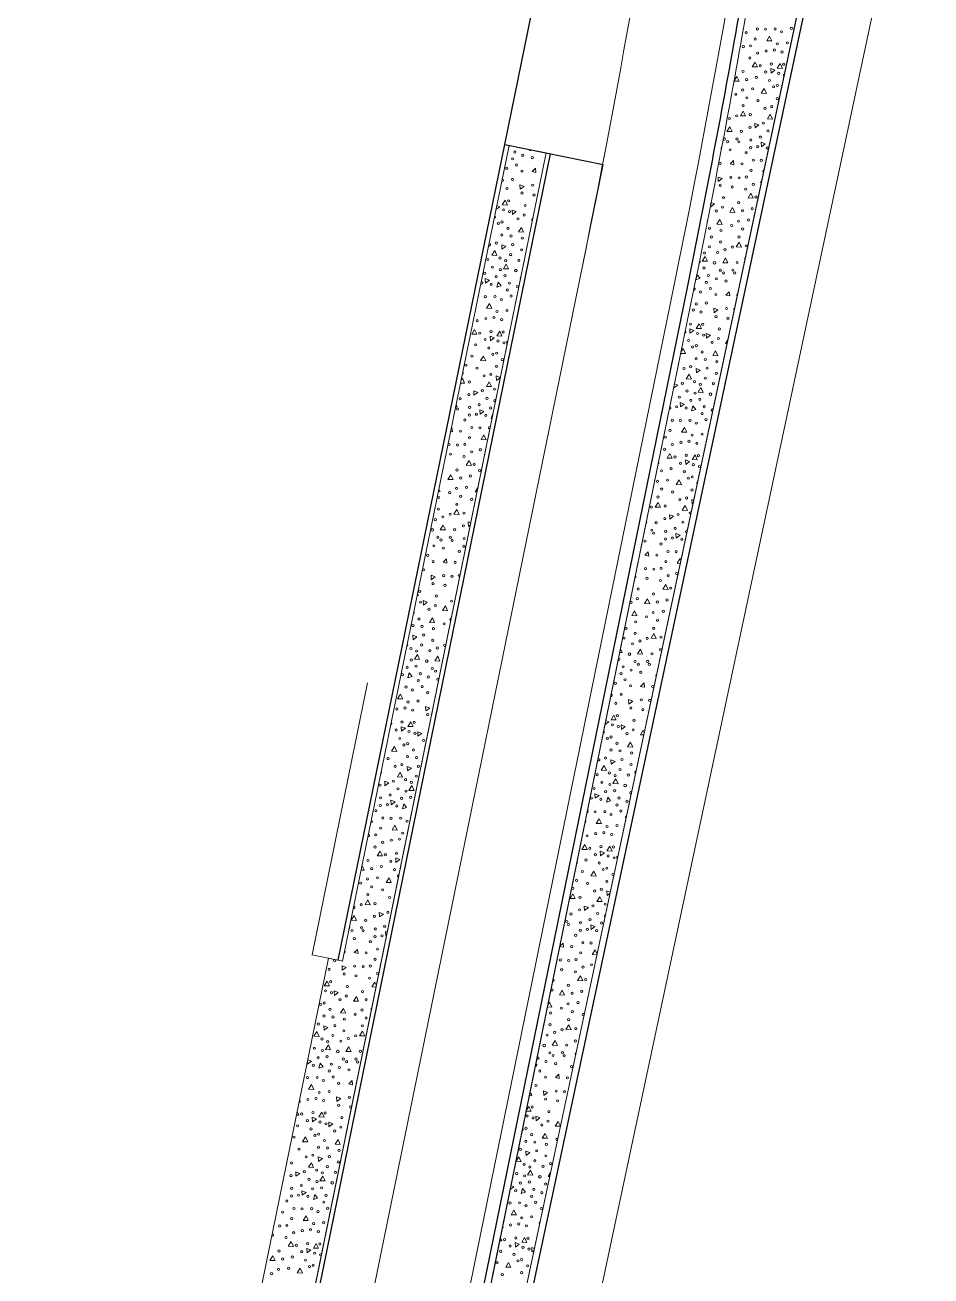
# Model space of a CAD drawing. Extents: x 2536801 to 2538856, y 7112140 to 7131569.
# Drawn here: x 2538332.9 to 2538468.1, y 7130195.8 to 7130382.6 of the extents above; entities that cross this region are included whole.
import ezdxf

# ---------------------------------------------------------------- set-up
doc = ezdxf.new("R2010")
doc.units = 0
doc.header["$LTSCALE"] = 100
doc.header["$MEASUREMENT"] = 0
doc.linetypes.add('DGN Style 1', pattern=[249.36287, 0.414913, -248.947956])
for name, color, linetype, lineweight in [('D_BOC_FR', 3, 'Continuous', 13), ('D_BOC_RMP', 1, 'Continuous', 13), ('D_CTB_1', 2, 'Continuous', 0), ('D_EOS_ML', 7, 'Continuous', 30), ('D_EOS_RMP', 1, 'Continuous', 30), ('D_EOT_ML', 7, 'Continuous', 13), ('D_EOT_RMP', 1, 'Continuous', 13), ('D_FOC_FR', 3, 'Continuous', 30), ('D_FOC_RMP', 1, 'Continuous', 30), ('D_MISC_1', 2, 'DGN Style 1', 30), ('D_RIPRAP_1', 7, 'Continuous', 0)]:
    doc.layers.add(name, color=color, linetype=linetype, lineweight=lineweight)

msp = doc.modelspace()

# ---------------------------------------------------------------- linework, layer by layer
at = {"layer": 'D_BOC_FR', "lineweight": 0}
msp.add_line((2538379.62, 7130242.97), (2538380.28, 7130242.84), dxfattribs=at)
at = {"layer": 'D_BOC_FR', "lineweight": 0, "flags": 128}
msp.add_lwpolyline([(2538380.28, 7130242.84), (2538400.26, 7130340.82), (2538405.13, 7130364.65)], dxfattribs=at)
at = {"layer": 'D_BOC_RMP', "lineweight": 0}
msp.add_line((2538355.85, 7130094.73), (2538410.68, 7130363.52), dxfattribs=at)
at = {"layer": 'D_CTB_1', "linetype": 'Continuous', "lineweight": 0, "ltscale": 0.025}
for p, q in [((2538377.38, 7130051.89), (2538450.27, 7130394.18)), ((2538373.46, 7130052.69), (2538432.74, 7130343.24))]:
    msp.add_line(p, q, dxfattribs=at)
msp.add_arc((2536960.07, 7130643.66), 1503, 348.47004, 350.03852, dxfattribs=at)
at = {"layer": 'D_EOS_ML'}
msp.add_line((2538378.36, 7130051.69), (2538451.27, 7130394.06), dxfattribs=at)
at = {"layer": 'D_EOS_RMP'}
for p, q in [((2538404.48, 7130364.79), (2538419.17, 7130361.79)), ((2538372.49, 7130052.89), (2538431.76, 7130343.44))]:
    msp.add_line(p, q, dxfattribs=at)
msp.add_arc((2536960.07, 7130643.66), 1502, 348.47001, 350.03957, dxfattribs=at)
at = {"layer": 'D_EOT_ML'}
msp.add_line((2538388.16, 7130049.69), (2538461.05, 7130391.98), dxfattribs=at)
at = {"layer": 'D_EOT_RMP'}
for p, q in [((2538356.81, 7130056.09), (2538419.17, 7130361.79)), ((2538370.53, 7130053.29), (2538429.8, 7130343.84))]:
    msp.add_line(p, q, dxfattribs=at)
for radius in [1486, 1500]:
    msp.add_arc((2536960.07, 7130643.66), radius, 348.47001, 355.83837, dxfattribs=at)
at = {"layer": 'D_FOC_FR'}
msp.add_line((2538404.48, 7130364.79), (2538443.76, 7130557.34), dxfattribs=at)
at = {"layer": 'D_FOC_FR', "flags": 128}
msp.add_lwpolyline([(2538379.62, 7130242.97), (2538389.62, 7130291.96), (2538399.61, 7130340.95), (2538404.48, 7130364.79)], dxfattribs=at)
at = {"layer": 'D_FOC_RMP'}
msp.add_line((2538348.97, 7130057.69), (2538411.33, 7130363.39), dxfattribs=at)
at = {"layer": 'D_MISC_1', "color": 2, "linetype": 'DGN Style 1', "lineweight": 13}
for p, q in [((2538375.71, 7130243.77), (2538487.56, 7130792.09)), ((2538375.7, 7130243.77), (2538379.62, 7130242.97))]:
    msp.add_line(p, q, dxfattribs=at)
at = {"layer": 'D_RIPRAP_1', "color": 7, "linetype": 'Continuous', "lineweight": 0}
for p, q in [((2538438.13, 7130361.9), (2538438.64, 7130362.4)), ((2538438.64, 7130362.4), (2538438.71, 7130361.77)), ((2538408.57, 7130360.73), (2538409.09, 7130361.23)), ((2538409.15, 7130360.6), (2538408.57, 7130360.73)), ((2538409.09, 7130361.23), (2538409.15, 7130360.6)), ((2538438.71, 7130361.77), (2538438.13, 7130361.9)), ((2538437.5, 7130342.31), (2538438.01, 7130342.81)), ((2538438.08, 7130342.18), (2538437.5, 7130342.31)), ((2538438.01, 7130342.81), (2538438.08, 7130342.18)), ((2538396.68, 7130321.88), (2538396.41, 7130321.94)), ((2538396.51, 7130322.4), (2538396.61, 7130322.51)), ((2538396.61, 7130322.51), (2538396.68, 7130321.88)), ((2538395.28, 7130302.42), (2538395.8, 7130302.92)), ((2538395.86, 7130302.29), (2538395.28, 7130302.42)), ((2538395.8, 7130302.92), (2538395.86, 7130302.29)), ((2538425.4, 7130303.47), (2538425.91, 7130303.97)), ((2538425.98, 7130303.34), (2538425.4, 7130303.47)), ((2538425.91, 7130303.97), (2538425.98, 7130303.34)), ((2538424.78, 7130283.88), (2538425.29, 7130284.38)), ((2538425.36, 7130283.75), (2538424.78, 7130283.88)), ((2538425.29, 7130284.38), (2538425.36, 7130283.75)), ((2538382, 7130244.12), (2538382.52, 7130244.61)), ((2538382.52, 7130244.61), (2538382.58, 7130243.99)), ((2538413.26, 7130244.91), (2538412.7, 7130245.03)), ((2538412.71, 7130245.07), (2538413.19, 7130245.54)), ((2538413.19, 7130245.54), (2538413.26, 7130244.91)), ((2538382.58, 7130243.99), (2538382, 7130244.12)), ((2538412.05, 7130225.45), (2538412.57, 7130225.95)), ((2538412.57, 7130225.95), (2538412.63, 7130225.32)), ((2538381.19, 7130224.53), (2538381.7, 7130225.03)), ((2538381.76, 7130224.4), (2538381.19, 7130224.53)), ((2538381.7, 7130225.03), (2538381.76, 7130224.4)), ((2538412.63, 7130225.32), (2538412.05, 7130225.45))]:
    msp.add_line(p, q, dxfattribs=at)
at = {"layer": 'D_RIPRAP_1', "color": 7, "lineweight": 0, "flags": 128}
for points in [[(2538432.74, 7130343.24), (2538373.46, 7130052.69), (2538377.38, 7130051.89), (2538450.27, 7130394.18), (2538442.48, 7130395.76)], [(2538355.85, 7130094.73), (2538410.68, 7130363.52), (2538405.13, 7130364.65), (2538405.13, 7130364.65), (2538400.26, 7130340.82), (2538380.28, 7130242.84), (2538379.62, 7130242.97), (2538378.16, 7130243.27), (2538332.85, 7130021.2), (2538340.69, 7130019.6)]]:
    msp.add_lwpolyline(points, dxfattribs=at)
at = {"layer": 'D_RIPRAP_1', "color": 7, "linetype": 'Continuous', "lineweight": 0, "flags": 128}
for points in [[(2538444.39, 7130380.25), (2538443.61, 7130380.28), (2538444.04, 7130380.98)], [(2538442.22, 7130376.38), (2538441.44, 7130376.4), (2538441.88, 7130377.1)], [(2538444.25, 7130375.44), (2538444.21, 7130376.11), (2538444.83, 7130375.87)], [(2538445.97, 7130376.13), (2538445.19, 7130376.16), (2538445.62, 7130376.86)], [(2538439.49, 7130374.23), (2538438.71, 7130374.26), (2538439.15, 7130374.96)], [(2538443.58, 7130372.42), (2538442.8, 7130372.44), (2538443.23, 7130373.14)], [(2538440.46, 7130369.06), (2538439.68, 7130369.08), (2538440.11, 7130369.78)], [(2538441.86, 7130367.27), (2538441.82, 7130367.94), (2538442.43, 7130367.71)], [(2538444.48, 7130368.59), (2538443.7, 7130368.61), (2538444.13, 7130369.31)], [(2538438.43, 7130366.71), (2538437.65, 7130366.73), (2538438.09, 7130367.43)], [(2538442.82, 7130364.44), (2538442.77, 7130365.11), (2538443.39, 7130364.87)], [(2538406.8, 7130358.1), (2538406.76, 7130358.77), (2538407.38, 7130358.53)], [(2538436.38, 7130359.26), (2538436.34, 7130359.93), (2538436.95, 7130359.69)], [(2538441.6, 7130356.78), (2538440.82, 7130356.81), (2538441.25, 7130357.51)], [(2538404.89, 7130355.75), (2538404.11, 7130355.78), (2538404.55, 7130356.48)], [(2538405.63, 7130354.33), (2538405.59, 7130355), (2538406.21, 7130354.76)], [(2538438.87, 7130354.64), (2538438.09, 7130354.67), (2538438.52, 7130355.37)], [(2538436.95, 7130352.85), (2538436.17, 7130352.87), (2538436.61, 7130353.57)], [(2538407.31, 7130351.68), (2538406.53, 7130351.72), (2538406.97, 7130352.41)], [(2538404.07, 7130349.14), (2538404.03, 7130349.81), (2538404.65, 7130349.57)], [(2538439.84, 7130349.46), (2538439.06, 7130349.49), (2538439.49, 7130350.19)], [(2538403.33, 7130348.22), (2538402.55, 7130348.25), (2538402.99, 7130348.95)], [(2538434.76, 7130347.35), (2538433.98, 7130347.38), (2538434.41, 7130348.07)], [(2538437.81, 7130347.12), (2538437.03, 7130347.14), (2538437.46, 7130347.84)], [(2538405.06, 7130346.21), (2538404.28, 7130346.24), (2538404.72, 7130346.94)], [(2538433.65, 7130344.81), (2538433.02, 7130344.59), (2538433.22, 7130345.34)], [(2538401.63, 7130344.09), (2538401.59, 7130344.76), (2538402.21, 7130344.51)], [(2538403.93, 7130343.68), (2538403.29, 7130343.47), (2538403.5, 7130344.21)], [(2538402.54, 7130340.3), (2538401.76, 7130340.33), (2538402.2, 7130341.03)], [(2538435.75, 7130339.67), (2538435.71, 7130340.33), (2538436.33, 7130340.1)], [(2538433.87, 7130337.29), (2538433.09, 7130337.32), (2538433.52, 7130338.02)], [(2538400.33, 7130336.44), (2538399.56, 7130336.48), (2538399.99, 7130337.17)], [(2538402.35, 7130335.48), (2538402.32, 7130336.15), (2538402.93, 7130335.91)], [(2538404.07, 7130336.16), (2538403.3, 7130336.2), (2538403.74, 7130336.89)], [(2538432.15, 7130336.6), (2538432.11, 7130337.27), (2538432.73, 7130337.03)], [(2538434.62, 7130335.88), (2538434.58, 7130336.55), (2538435.19, 7130336.31)], [(2538401.65, 7130332.47), (2538400.87, 7130332.51), (2538401.31, 7130333.2)], [(2538436.33, 7130333.25), (2538435.55, 7130333.28), (2538435.98, 7130333.98)], [(2538432.38, 7130329.75), (2538431.6, 7130329.78), (2538432.04, 7130330.47)], [(2538433.11, 7130330.68), (2538433.07, 7130331.35), (2538433.69, 7130331.11)], [(2538402.52, 7130328.64), (2538401.74, 7130328.67), (2538402.18, 7130329.36)], [(2538434.13, 7130327.76), (2538433.35, 7130327.78), (2538433.79, 7130328.48)], [(2538399.88, 7130327.34), (2538399.85, 7130328.01), (2538400.46, 7130327.77)], [(2538400.81, 7130324.5), (2538400.78, 7130325.17), (2538401.39, 7130324.93)], [(2538430.72, 7130325.6), (2538430.67, 7130326.27), (2538431.29, 7130326.03)], [(2538433.03, 7130325.21), (2538432.39, 7130325), (2538432.59, 7130325.75)], [(2538401.72, 7130320.71), (2538400.95, 7130320.75), (2538401.39, 7130321.44)], [(2538431.67, 7130321.82), (2538430.89, 7130321.85), (2538431.32, 7130322.55)], [(2538399.52, 7130316.86), (2538398.74, 7130316.89), (2538399.18, 7130317.58)], [(2538429.5, 7130317.95), (2538428.72, 7130317.97), (2538429.15, 7130318.67)], [(2538431.53, 7130317.01), (2538431.49, 7130317.68), (2538432.1, 7130317.44)], [(2538433.24, 7130317.7), (2538432.47, 7130317.73), (2538432.9, 7130318.43)], [(2538396.77, 7130314.74), (2538395.99, 7130314.77), (2538396.43, 7130315.47)], [(2538430.86, 7130313.99), (2538430.08, 7130314.01), (2538430.51, 7130314.71)], [(2538397.69, 7130309.56), (2538396.91, 7130309.59), (2538397.35, 7130310.28)], [(2538427.74, 7130310.63), (2538426.96, 7130310.65), (2538427.39, 7130311.35)], [(2538431.76, 7130310.16), (2538430.98, 7130310.18), (2538431.41, 7130310.88)], [(2538395.64, 7130307.23), (2538394.86, 7130307.26), (2538395.3, 7130307.96)], [(2538429.13, 7130308.84), (2538429.09, 7130309.51), (2538429.71, 7130309.28)], [(2538430.09, 7130306.01), (2538430.05, 7130306.68), (2538430.67, 7130306.44)], [(2538393.51, 7130299.8), (2538393.48, 7130300.47), (2538394.09, 7130300.22)], [(2538428.87, 7130298.35), (2538428.1, 7130298.38), (2538428.53, 7130299.08)], [(2538426.14, 7130296.21), (2538425.37, 7130296.24), (2538425.8, 7130296.93)], [(2538392.34, 7130296.02), (2538392.3, 7130296.69), (2538392.92, 7130296.45)], [(2538395.96, 7130295.16), (2538395.18, 7130295.19), (2538395.62, 7130295.88)], [(2538424.23, 7130294.42), (2538423.45, 7130294.44), (2538423.88, 7130295.14)], [(2538394.02, 7130293.38), (2538393.25, 7130293.41), (2538393.69, 7130294.11)], [(2538390.79, 7130290.84), (2538390.75, 7130291.51), (2538391.37, 7130291.27)], [(2538427.11, 7130291.03), (2538426.34, 7130291.06), (2538426.77, 7130291.76)], [(2538425.08, 7130288.69), (2538424.31, 7130288.71), (2538424.74, 7130289.41)], [(2538391.77, 7130287.91), (2538391, 7130287.94), (2538391.44, 7130288.63)], [(2538394.82, 7130287.64), (2538394.05, 7130287.68), (2538394.48, 7130288.37)], [(2538390.64, 7130285.37), (2538390.01, 7130285.16), (2538390.21, 7130285.91)], [(2538389.25, 7130281.99), (2538388.47, 7130282.03), (2538388.91, 7130282.72)], [(2538423.03, 7130281.23), (2538422.99, 7130281.9), (2538423.61, 7130281.67)], [(2538392.7, 7130280.21), (2538392.66, 7130280.88), (2538393.28, 7130280.64)], [(2538390.79, 7130277.86), (2538390.01, 7130277.89), (2538390.45, 7130278.59)], [(2538421.14, 7130278.86), (2538420.37, 7130278.89), (2538420.8, 7130279.59)], [(2538421.9, 7130277.45), (2538421.85, 7130278.12), (2538422.47, 7130277.88)], [(2538389.07, 7130277.18), (2538389.03, 7130277.85), (2538389.65, 7130277.61)], [(2538391.53, 7130276.44), (2538391.49, 7130277.11), (2538392.11, 7130276.86)], [(2538388.37, 7130274.17), (2538387.59, 7130274.2), (2538388.03, 7130274.89)], [(2538423.6, 7130274.82), (2538422.83, 7130274.85), (2538423.26, 7130275.55)], [(2538420.39, 7130272.25), (2538420.35, 7130272.92), (2538420.97, 7130272.68)], [(2538389.23, 7130270.33), (2538388.45, 7130270.36), (2538388.89, 7130271.06)], [(2538389.97, 7130271.25), (2538389.94, 7130271.92), (2538390.55, 7130271.68)], [(2538419.66, 7130271.32), (2538418.88, 7130271.35), (2538419.31, 7130272.04)], [(2538386.6, 7130269.04), (2538386.56, 7130269.71), (2538387.18, 7130269.47)], [(2538390.96, 7130268.32), (2538390.18, 7130268.35), (2538390.62, 7130269.05)], [(2538421.41, 7130269.33), (2538420.63, 7130269.35), (2538421.06, 7130270.05)], [(2538387.53, 7130266.2), (2538387.49, 7130266.87), (2538388.11, 7130266.62)], [(2538417.99, 7130267.17), (2538417.95, 7130267.84), (2538418.57, 7130267.6)], [(2538420.3, 7130266.78), (2538419.67, 7130266.57), (2538419.87, 7130267.32)], [(2538389.83, 7130265.79), (2538389.2, 7130265.58), (2538389.4, 7130266.32)], [(2538388.44, 7130262.41), (2538387.66, 7130262.44), (2538388.1, 7130263.14)], [(2538418.94, 7130263.39), (2538418.16, 7130263.42), (2538418.6, 7130264.12)], [(2538416.78, 7130259.51), (2538416, 7130259.54), (2538416.43, 7130260.24)], [(2538420.52, 7130259.27), (2538419.74, 7130259.3), (2538420.17, 7130259.99)], [(2538386.23, 7130258.55), (2538385.46, 7130258.58), (2538385.9, 7130259.28)], [(2538388.25, 7130257.59), (2538388.22, 7130258.26), (2538388.84, 7130258.02)], [(2538418.8, 7130258.58), (2538418.76, 7130259.25), (2538419.38, 7130259.01)], [(2538418.13, 7130255.56), (2538417.35, 7130255.58), (2538417.79, 7130256.28)], [(2538387.55, 7130254.58), (2538386.78, 7130254.61), (2538387.22, 7130255.31)], [(2538384.4, 7130251.25), (2538383.63, 7130251.28), (2538384.06, 7130251.98)], [(2538415.01, 7130252.2), (2538414.24, 7130252.22), (2538414.67, 7130252.92)], [(2538419.03, 7130251.73), (2538418.26, 7130251.75), (2538418.69, 7130252.45)], [(2538385.78, 7130249.45), (2538385.75, 7130250.12), (2538386.36, 7130249.88)], [(2538416.41, 7130250.41), (2538416.37, 7130251.08), (2538416.99, 7130250.85)], [(2538382.35, 7130248.92), (2538381.57, 7130248.96), (2538382.01, 7130249.65)], [(2538417.37, 7130247.58), (2538417.33, 7130248.25), (2538417.95, 7130248.01)], [(2538380.23, 7130241.49), (2538380.19, 7130242.16), (2538380.81, 7130241.92)], [(2538378.32, 7130239.14), (2538377.54, 7130239.17), (2538377.98, 7130239.87)], [(2538416.15, 7130239.92), (2538415.37, 7130239.95), (2538415.81, 7130240.65)], [(2538379.05, 7130237.72), (2538379.02, 7130238.39), (2538379.63, 7130238.14)], [(2538382.67, 7130236.85), (2538381.89, 7130236.88), (2538382.33, 7130237.58)], [(2538413.42, 7130237.78), (2538412.64, 7130237.81), (2538413.07, 7130238.5)], [(2538380.74, 7130235.07), (2538379.96, 7130235.11), (2538380.4, 7130235.8)], [(2538377.5, 7130232.53), (2538377.46, 7130233.2), (2538378.08, 7130232.96)], [(2538414.39, 7130232.6), (2538413.61, 7130232.63), (2538414.04, 7130233.33)], [(2538376.76, 7130231.61), (2538375.98, 7130231.64), (2538376.42, 7130232.34)], [(2538383.59, 7130231.67), (2538382.81, 7130231.7), (2538383.25, 7130232.39)], [(2538378.49, 7130229.6), (2538377.71, 7130229.63), (2538378.15, 7130230.33)], [(2538381.54, 7130229.34), (2538380.76, 7130229.37), (2538381.2, 7130230.07)], [(2538412.36, 7130230.26), (2538411.58, 7130230.28), (2538412.01, 7130230.98)], [(2538377.36, 7130227.07), (2538376.72, 7130226.86), (2538376.93, 7130227.6)], [(2538375.97, 7130223.69), (2538375.19, 7130223.72), (2538375.63, 7130224.42)], [(2538379.41, 7130221.91), (2538379.38, 7130222.58), (2538379.99, 7130222.33)], [(2538410.31, 7130222.8), (2538410.26, 7130223.47), (2538410.88, 7130223.24)], [(2538377.5, 7130219.55), (2538376.73, 7130219.59), (2538377.17, 7130220.28)], [(2538375.78, 7130218.87), (2538375.75, 7130219.54), (2538376.36, 7130219.3)], [(2538378.24, 7130218.13), (2538378.21, 7130218.8), (2538378.82, 7130218.56)], [(2538409.17, 7130219.02), (2538409.13, 7130219.69), (2538409.75, 7130219.45)], [(2538375.08, 7130215.86), (2538374.3, 7130215.89), (2538374.74, 7130216.59)], [(2538410.88, 7130216.39), (2538410.1, 7130216.42), (2538410.54, 7130217.12)], [(2538379.93, 7130215.49), (2538379.15, 7130215.52), (2538379.59, 7130216.22)], [(2538375.94, 7130212.03), (2538375.17, 7130212.06), (2538375.61, 7130212.75)], [(2538376.69, 7130212.95), (2538376.65, 7130213.62), (2538377.27, 7130213.38)], [(2538406.93, 7130212.89), (2538406.16, 7130212.92), (2538406.59, 7130213.61)], [(2538407.67, 7130213.82), (2538407.63, 7130214.49), (2538408.24, 7130214.25)], [(2538373.31, 7130210.73), (2538373.27, 7130211.4), (2538373.89, 7130211.16)], [(2538408.69, 7130210.9), (2538407.91, 7130210.92), (2538408.34, 7130211.62)], [(2538377.68, 7130210.02), (2538376.9, 7130210.05), (2538377.34, 7130210.74)], [(2538374.24, 7130207.89), (2538374.21, 7130208.56), (2538374.82, 7130208.32)], [(2538376.55, 7130207.48), (2538375.91, 7130207.27), (2538376.12, 7130208.02)], [(2538407.58, 7130208.35), (2538406.95, 7130208.14), (2538407.14, 7130208.89)], [(2538406.22, 7130204.96), (2538405.44, 7130204.99), (2538405.87, 7130205.68)], [(2538375.15, 7130204.1), (2538374.38, 7130204.14), (2538374.82, 7130204.83)], [(2538407.8, 7130200.84), (2538407.02, 7130200.87), (2538407.45, 7130201.56)], [(2538372.95, 7130200.25), (2538372.17, 7130200.28), (2538372.61, 7130200.97)], [(2538374.97, 7130199.29), (2538374.93, 7130199.96), (2538375.55, 7130199.72)], [(2538376.69, 7130199.97), (2538375.91, 7130200), (2538376.35, 7130200.69)], [(2538406.08, 7130200.15), (2538406.04, 7130200.82), (2538406.66, 7130200.58)], [(2538370.2, 7130198.13), (2538369.42, 7130198.16), (2538369.86, 7130198.86)], [(2538405.41, 7130197.13), (2538404.63, 7130197.15), (2538405.06, 7130197.85)], [(2538374.27, 7130196.28), (2538373.49, 7130196.31), (2538373.93, 7130197)]]:
    msp.add_lwpolyline(points, close=True, dxfattribs=at)
for points in [[(2538443.14, 7130360.68), (2538442.99, 7130360.69), (2538443.22, 7130361.06)], [(2538403.3, 7130355.67), (2538403.75, 7130355.5), (2538403.17, 7130355.08)], [(2538435.24, 7130356.12), (2538435.82, 7130355.91), (2538435.24, 7130355.47), (2538435.21, 7130355.96)], [(2538408.63, 7130353.49), (2538408.46, 7130353.49), (2538408.71, 7130353.89)], [(2538434.23, 7130350.74), (2538434.31, 7130350.71), (2538434.21, 7130350.63)], [(2538404.81, 7130334.76), (2538404.78, 7130335.41), (2538404.93, 7130335.35)], [(2538430.8, 7130333.77), (2538431.13, 7130334.3), (2538431.48, 7130333.58), (2538430.77, 7130333.6)], [(2538437.68, 7130335.07), (2538437.46, 7130335.07), (2538437.8, 7130335.62)], [(2538397.97, 7130329.56), (2538398.16, 7130329.87), (2538398.5, 7130329.14), (2538397.89, 7130329.17)], [(2538403.84, 7130329.99), (2538403.26, 7130329.56), (2538403.22, 7130330.23), (2538403.84, 7130329.99)], [(2538429.84, 7130329.06), (2538430.34, 7130328.87), (2538429.76, 7130328.43), (2538429.75, 7130328.6)], [(2538402.6, 7130323.92), (2538402.48, 7130323.88), (2538402.69, 7130324.63), (2538402.73, 7130324.57)], [(2538400.35, 7130312.91), (2538400.06, 7130312.92), (2538400.5, 7130313.61)], [(2538394.66, 7130313.35), (2538394.84, 7130312.96), (2538394.58, 7130312.98)], [(2538432.59, 7130311.17), (2538432.49, 7130311.09), (2538432.45, 7130311.76), (2538432.7, 7130311.66)], [(2538399.34, 7130307.96), (2538399.07, 7130307.76), (2538399.03, 7130308.43), (2538399.41, 7130308.28)], [(2538425.64, 7130308.43), (2538425.71, 7130308.28), (2538425.6, 7130308.28)], [(2538430.69, 7130302.24), (2538430.26, 7130302.26), (2538430.7, 7130302.95), (2538430.8, 7130302.74)], [(2538424.18, 7130301.28), (2538424.23, 7130301.26), (2538424.16, 7130301.21)], [(2538391.47, 7130297.72), (2538391.6, 7130297.44), (2538391.42, 7130297.45)], [(2538389.93, 7130290.16), (2538390.04, 7130289.92), (2538389.88, 7130289.92)], [(2538421.77, 7130289.48), (2538422.03, 7130288.92), (2538421.66, 7130288.93)], [(2538419.58, 7130278.76), (2538420.01, 7130278.6), (2538419.47, 7130278.2)], [(2538425.24, 7130276.63), (2538424.74, 7130276.64), (2538425.17, 7130277.34), (2538425.32, 7130277.03)], [(2538389.21, 7130258.3), (2538389.2, 7130258.31), (2538389.22, 7130258.34)], [(2538421.26, 7130257.96), (2538421.23, 7130258.53), (2538421.37, 7130258.47)], [(2538383.18, 7130257.08), (2538383.48, 7130256.44), (2538383.05, 7130256.45)], [(2538420.21, 7130252.99), (2538419.77, 7130252.66), (2538419.72, 7130253.33), (2538420.24, 7130253.13)], [(2538387.68, 7130250.78), (2538387.64, 7130250.78), (2538387.7, 7130250.87)], [(2538386.85, 7130246.71), (2538386.71, 7130246.61), (2538386.68, 7130247.28), (2538386.94, 7130247.18)], [(2538418.25, 7130243.8), (2538417.54, 7130243.82), (2538417.97, 7130244.52), (2538418.27, 7130243.9)], [(2538385.27, 7130238.97), (2538384.64, 7130239), (2538385.08, 7130239.69), (2538385.32, 7130239.2)], [(2538410.93, 7130236.33), (2538411.16, 7130236.71), (2538411.51, 7130235.98), (2538410.86, 7130236.01)], [(2538375.07, 7130228.13), (2538375.63, 7130227.9), (2538375.05, 7130227.48), (2538375.03, 7130227.94)], [(2538373.49, 7130220.41), (2538373.76, 7130219.83), (2538373.38, 7130219.85)], [(2538407.71, 7130220.57), (2538408.08, 7130221.16), (2538408.42, 7130220.43), (2538407.69, 7130220.46)], [(2538412.8, 7130218.19), (2538412.02, 7130218.21), (2538412.45, 7130218.91), (2538412.8, 7130218.19)], [(2538371.9, 7130212.6), (2538371.93, 7130212.53), (2538371.89, 7130212.53)], [(2538411.2, 7130210.68), (2538410.96, 7130210.69), (2538411.32, 7130211.28)], [(2538405.42, 7130209.34), (2538405.85, 7130209.17), (2538405.3, 7130208.76)], [(2538409.67, 7130203.49), (2538409.64, 7130203.88), (2538409.74, 7130203.84)], [(2538403.83, 7130201.55), (2538404.05, 7130201.08), (2538403.74, 7130201.09)], [(2538408.85, 7130199.65), (2538408.55, 7130199.43), (2538408.51, 7130200.1), (2538408.91, 7130199.94)]]:
    msp.add_lwpolyline(points, dxfattribs=at)
at = {"layer": 'D_RIPRAP_1', "color": 7, "linetype": 'Continuous', "lineweight": 0}
for centre, radius in [((2538440.54, 7130381.48), 0.163), ((2538442.22, 7130382.04), 0.163), ((2538443.43, 7130382.01), 0.163), ((2538444.87, 7130382.04), 0.163), ((2538445.82, 7130381.61), 0.163), ((2538447.28, 7130382.13), 0.163), ((2538440.11, 7130379.4), 0.163), ((2538441.19, 7130379.52), 0.163), ((2538441.89, 7130380.53), 0.163), ((2538443.52, 7130378.75), 0.163), ((2538444.74, 7130378.9), 0.163), ((2538445.2, 7130379.81), 0.163), ((2538446.69, 7130379.97), 0.163), ((2538441.09, 7130377.7), 0.163), ((2538442.24, 7130378.42), 0.163), ((2538445.89, 7130378.61), 0.163), ((2538440.06, 7130375.69), 0.163), ((2538442.63, 7130376.55), 0.163), ((2538443.46, 7130375.6), 0.163), ((2538444.31, 7130376.8), 0.163), ((2538445.38, 7130375.41), 0.163), ((2538446.14, 7130376.77), 0.163), ((2538440.62, 7130374.48), 0.163), ((2538442.06, 7130374.8), 0.163), ((2538444.03, 7130374.35), 0.163), ((2538444.63, 7130373.4), 0.163), ((2538445.19, 7130373.59), 0.163), ((2538439, 7130372.29), 0.163), ((2538440.01, 7130372.92), 0.163), ((2538440.64, 7130371.76), 0.163), ((2538441.51, 7130373.1), 0.163), ((2538442.29, 7130371.32), 0.163), ((2538445.18, 7130371.64), 0.163), ((2538440.09, 7130370.57), 0.163), ((2538443.36, 7130370.18), 0.163), ((2538444.36, 7130370.44), 0.163), ((2538438.02, 7130368.67), 0.163), ((2538439.11, 7130369.07), 0.163), ((2538441.17, 7130369.24), 0.163), ((2538443.11, 7130367.97), 0.163), ((2538439.81, 7130366.75), 0.163), ((2538441.11, 7130367.36), 0.163), ((2538442.66, 7130365.89), 0.163), ((2538443.81, 7130366.82), 0.163), ((2538437.29, 7130365.6), 0.163), ((2538437.78, 7130365.2), 0.163), ((2538438.15, 7130363.99), 0.163), ((2538439.18, 7130365.62), 0.163), ((2538439.44, 7130365.18), 0.163), ((2538441.22, 7130364.31), 0.163), ((2538441.24, 7130365.46), 0.163), ((2538442.27, 7130364.45), 0.163), ((2538443.67, 7130364.27), 0.163), ((2538405.67, 7130362.64), 0.163), ((2538405.99, 7130363.66), 0.163), ((2538407.18, 7130363.16), 0.163), ((2538408.61, 7130362.82), 0.163), ((2538436.64, 7130361.97), 0.163), ((2538440.53, 7130363.55), 0.163), ((2538441.6, 7130362.45), 0.163), ((2538442.81, 7130362.42), 0.163), ((2538404.79, 7130361.23), 0.163), ((2538406.25, 7130361.73), 0.163), ((2538407.08, 7130360.81), 0.163), ((2538439.92, 7130361.89), 0.163), ((2538441.27, 7130360.94), 0.163), ((2538404.84, 7130358.22), 0.163), ((2538405.65, 7130359.57), 0.163), ((2538408.66, 7130358.71), 0.163), ((2538436.66, 7130358.69), 0.163), ((2538438.24, 7130359.89), 0.163), ((2538438.45, 7130358.43), 0.163), ((2538439.49, 7130359.81), 0.163), ((2538440.57, 7130359.92), 0.163), ((2538441.61, 7130358.83), 0.163), ((2538405.06, 7130356.38), 0.163), ((2538407.08, 7130357.53), 0.163), ((2538408.86, 7130357.26), 0.163), ((2538437.15, 7130356.84), 0.163), ((2538440.47, 7130358.11), 0.163), ((2538442.01, 7130356.96), 0.163), ((2538404.3, 7130355.03), 0.163), ((2538405.19, 7130354.76), 0.163), ((2538407.54, 7130355.67), 0.163), ((2538436.09, 7130354.84), 0.163), ((2538437.01, 7130355.42), 0.163), ((2538439.43, 7130356.09), 0.163), ((2538440, 7130354.89), 0.163), ((2538441.43, 7130355.21), 0.163), ((2538403.53, 7130353.02), 0.163), ((2538404.09, 7130353.22), 0.163), ((2538406.46, 7130353.69), 0.163), ((2538407.39, 7130354.25), 0.163), ((2538438.37, 7130352.69), 0.163), ((2538439.39, 7130353.33), 0.163), ((2538440.89, 7130353.51), 0.163), ((2538404.06, 7130351.26), 0.163), ((2538404.96, 7130352.26), 0.163), ((2538405.41, 7130351.13), 0.163), ((2538407.12, 7130350.79), 0.163), ((2538435.06, 7130352.28), 0.163), ((2538435.34, 7130350.98), 0.163), ((2538436.77, 7130351.95), 0.163), ((2538439.46, 7130350.97), 0.163), ((2538440.02, 7130352.17), 0.163), ((2538403.23, 7130350.07), 0.163), ((2538405.68, 7130349.83), 0.163), ((2538407.03, 7130349.06), 0.163), ((2538435.05, 7130349.5), 0.163), ((2538436.7, 7130350.22), 0.163), ((2538437.39, 7130349.08), 0.163), ((2538438.49, 7130349.47), 0.163), ((2538440.54, 7130349.65), 0.163), ((2538401.96, 7130347.61), 0.163), ((2538403.78, 7130347.84), 0.163), ((2538404.63, 7130347.43), 0.163), ((2538405.38, 7130348.35), 0.163), ((2538406.6, 7130347.5), 0.163), ((2538434.31, 7130348.57), 0.163), ((2538435.82, 7130347.1), 0.199), ((2538436.28, 7130348.66), 0.163), ((2538439.19, 7130347.16), 0.163), ((2538401.48, 7130345.54), 0.163), ((2538402.64, 7130346.46), 0.163), ((2538403.83, 7130346.11), 0.163), ((2538404.54, 7130345.19), 0.163), ((2538406.12, 7130345.95), 0.199), ((2538434.24, 7130346.33), 0.163), ((2538434.9, 7130345.22), 0.163), ((2538436.67, 7130346.01), 0.163), ((2538437.15, 7130345.61), 0.163), ((2538438.55, 7130346.03), 0.163), ((2538438.82, 7130345.59), 0.163), ((2538402.47, 7130343.91), 0.163), ((2538403.2, 7130345.04), 0.163), ((2538405.18, 7130344.08), 0.163), ((2538406.37, 7130343.58), 0.163), ((2538434.58, 7130344.19), 0.163), ((2538435.18, 7130343.29), 0.163), ((2538436.09, 7130344.73), 0.163), ((2538437.53, 7130344.4), 0.163), ((2538401.6, 7130342.07), 0.163), ((2538403.04, 7130342.09), 0.163), ((2538403.98, 7130341.64), 0.163), ((2538404.86, 7130343.06), 0.163), ((2538405.44, 7130342.15), 0.163), ((2538433.72, 7130342.77), 0.163), ((2538436.01, 7130342.38), 0.163), ((2538403.34, 7130339.85), 0.163), ((2538404.84, 7130339.99), 0.163), ((2538432.64, 7130340.06), 0.163), ((2538433.1, 7130340.97), 0.163), ((2538433.79, 7130339.77), 0.163), ((2538434.59, 7130341.13), 0.163), ((2538437.61, 7130340.3), 0.163), ((2538400.37, 7130338.49), 0.163), ((2538401.66, 7130338.8), 0.163), ((2538402.87, 7130338.95), 0.163), ((2538404.03, 7130338.64), 0.163), ((2538432.22, 7130337.96), 0.163), ((2538434.04, 7130337.93), 0.163), ((2538436.04, 7130339.09), 0.163), ((2538437.82, 7130338.84), 0.163), ((2538400.74, 7130336.62), 0.163), ((2538402.43, 7130336.85), 0.163), ((2538404.25, 7130336.79), 0.163), ((2538433.28, 7130336.57), 0.163), ((2538434.18, 7130336.31), 0.163), ((2538436.39, 7130335.82), 0.163), ((2538436.52, 7130337.24), 0.163), ((2538400.15, 7130334.87), 0.163), ((2538401.57, 7130335.66), 0.163), ((2538402.12, 7130334.4), 0.163), ((2538403.48, 7130335.45), 0.163), ((2538404.38, 7130335.17), 0.163), ((2538431.93, 7130335.51), 0.163), ((2538432.53, 7130334.56), 0.163), ((2538433.09, 7130334.75), 0.163), ((2538435.46, 7130335.25), 0.163), ((2538399.59, 7130333.18), 0.163), ((2538402.71, 7130333.44), 0.163), ((2538403.27, 7130333.63), 0.163), ((2538404.14, 7130332.67), 0.163), ((2538433.08, 7130332.8), 0.163), ((2538433.97, 7130333.81), 0.163), ((2538434.43, 7130332.68), 0.163), ((2538436.15, 7130332.35), 0.163), ((2538398.71, 7130331.84), 0.163), ((2538400.35, 7130331.38), 0.163), ((2538401.41, 7130330.24), 0.163), ((2538402.41, 7130330.48), 0.163), ((2538403.25, 7130331.67), 0.163), ((2538431.26, 7130331.34), 0.163), ((2538432.26, 7130331.6), 0.163), ((2538434.71, 7130331.38), 0.163), ((2538436.07, 7130330.63), 0.163), ((2538399.21, 7130329.32), 0.163), ((2538431.01, 7130329.13), 0.163), ((2538432.83, 7130329.38), 0.163), ((2538433.69, 7130328.98), 0.163), ((2538434.43, 7130329.9), 0.163), ((2538435.65, 7130329.07), 0.163), ((2538397.83, 7130326.84), 0.163), ((2538399.13, 7130327.44), 0.163), ((2538401.14, 7130328.02), 0.163), ((2538401.83, 7130326.87), 0.163), ((2538402.96, 7130328.25), 0.163), ((2538430.56, 7130327.05), 0.163), ((2538431.71, 7130327.98), 0.163), ((2538432.28, 7130326.57), 0.163), ((2538432.9, 7130327.65), 0.163), ((2538433.62, 7130326.73), 0.163), ((2538435.19, 7130327.5), 0.199), ((2538397.44, 7130325.28), 0.163), ((2538399.25, 7130325.53), 0.163), ((2538400.67, 7130325.95), 0.163), ((2538402.38, 7130325.45), 0.163), ((2538430.17, 7130325.61), 0.163), ((2538431.57, 7130325.43), 0.163), ((2538433.96, 7130324.6), 0.163), ((2538434.27, 7130325.63), 0.163), ((2538398.52, 7130323.64), 0.163), ((2538399.21, 7130324.39), 0.163), ((2538400.26, 7130324.51), 0.163), ((2538401.66, 7130324.33), 0.163), ((2538429.5, 7130323.61), 0.163), ((2538430.71, 7130323.58), 0.163), ((2538432.15, 7130323.61), 0.163), ((2538433.09, 7130323.18), 0.163), ((2538434.55, 7130323.7), 0.163), ((2538397.89, 7130321.98), 0.163), ((2538399.23, 7130321.01), 0.163), ((2538399.58, 7130322.52), 0.163), ((2538400.78, 7130322.48), 0.163), ((2538428.47, 7130321.09), 0.163), ((2538429.17, 7130322.1), 0.163), ((2538432.47, 7130321.38), 0.163), ((2538433.97, 7130321.53), 0.163), ((2538396.19, 7130319.99), 0.163), ((2538397.44, 7130319.9), 0.163), ((2538398.52, 7130320.01), 0.163), ((2538400.84, 7130319.22), 0.163), ((2538428.37, 7130319.27), 0.163), ((2538429.51, 7130319.99), 0.163), ((2538430.8, 7130320.32), 0.163), ((2538432.01, 7130320.47), 0.163), ((2538433.17, 7130320.18), 0.163), ((2538396.39, 7130318.54), 0.163), ((2538398.4, 7130318.2), 0.163), ((2538399.56, 7130318.9), 0.163), ((2538429.91, 7130318.12), 0.163), ((2538430.74, 7130317.17), 0.163), ((2538431.59, 7130318.37), 0.163), ((2538433.41, 7130318.33), 0.163), ((2538397.35, 7130316.19), 0.163), ((2538399.34, 7130315.28), 0.163), ((2538399.93, 7130317.03), 0.163), ((2538400.75, 7130316.07), 0.163), ((2538427.9, 7130316.05), 0.163), ((2538429.33, 7130316.37), 0.163), ((2538431.31, 7130315.92), 0.163), ((2538432.66, 7130316.98), 0.163), ((2538433.56, 7130316.71), 0.163), ((2538397.28, 7130313.43), 0.163), ((2538397.9, 7130314.98), 0.163), ((2538398.78, 7130313.59), 0.163), ((2538427.29, 7130314.49), 0.163), ((2538428.79, 7130314.67), 0.163), ((2538431.91, 7130314.97), 0.163), ((2538432.47, 7130315.16), 0.163), ((2538394.65, 7130312.07), 0.163), ((2538396.26, 7130312.8), 0.163), ((2538397.9, 7130312.26), 0.163), ((2538399.54, 7130311.8), 0.163), ((2538427.36, 7130312.14), 0.163), ((2538427.92, 7130313.33), 0.163), ((2538429.57, 7130312.89), 0.163), ((2538430.63, 7130311.75), 0.163), ((2538431.64, 7130312.01), 0.163), ((2538432.46, 7130313.2), 0.163), ((2538394.56, 7130310.34), 0.163), ((2538397.33, 7130311.07), 0.163), ((2538398.4, 7130309.73), 0.163), ((2538426.39, 7130310.63), 0.163), ((2538428.45, 7130310.81), 0.163), ((2538394.12, 7130308.78), 0.163), ((2538395.24, 7130309.19), 0.163), ((2538396.34, 7130309.58), 0.163), ((2538398.32, 7130307.85), 0.163), ((2538427.09, 7130308.32), 0.163), ((2538428.39, 7130308.93), 0.163), ((2538430.39, 7130309.53), 0.163), ((2538431.09, 7130308.39), 0.163), ((2538393.65, 7130307.23), 0.199), ((2538394.49, 7130306.13), 0.163), ((2538396.37, 7130306.14), 0.163), ((2538397.02, 7130307.26), 0.163), ((2538398.43, 7130305.95), 0.163), ((2538426.45, 7130307.19), 0.163), ((2538426.72, 7130306.75), 0.163), ((2538428.52, 7130307.03), 0.163), ((2538429.54, 7130306.02), 0.163), ((2538429.94, 7130307.46), 0.163), ((2538393.9, 7130304.86), 0.163), ((2538394.97, 7130305.73), 0.163), ((2538395.33, 7130304.52), 0.163), ((2538396.63, 7130305.69), 0.163), ((2538397.71, 7130304.05), 0.163), ((2538398.4, 7130304.8), 0.163), ((2538425.43, 7130305.56), 0.163), ((2538427.81, 7130305.12), 0.163), ((2538428.49, 7130305.88), 0.163), ((2538428.88, 7130304.02), 0.163), ((2538430.94, 7130305.84), 0.163), ((2538392.97, 7130303.43), 0.163), ((2538393.8, 7130302.5), 0.163), ((2538397.08, 7130302.39), 0.163), ((2538427.19, 7130303.46), 0.163), ((2538428.55, 7130302.51), 0.163), ((2538430.08, 7130303.99), 0.163), ((2538392.37, 7130301.27), 0.163), ((2538395.37, 7130300.41), 0.163), ((2538396.62, 7130300.32), 0.163), ((2538425.51, 7130301.46), 0.163), ((2538426.76, 7130301.38), 0.163), ((2538427.84, 7130301.49), 0.163), ((2538428.89, 7130300.4), 0.163), ((2538430.17, 7130300.73), 0.163), ((2538393.79, 7130299.22), 0.163), ((2538395.57, 7130298.95), 0.163), ((2538425.73, 7130300), 0.163), ((2538427.74, 7130299.68), 0.163), ((2538429.28, 7130298.53), 0.163), ((2538391.78, 7130298.07), 0.163), ((2538394.26, 7130297.37), 0.163), ((2538396.53, 7130296.6), 0.163), ((2538424.29, 7130296.98), 0.163), ((2538424.42, 7130298.41), 0.163), ((2538426.71, 7130297.66), 0.163), ((2538428.71, 7130296.78), 0.163), ((2538391.91, 7130296.45), 0.163), ((2538393.18, 7130295.38), 0.163), ((2538394.11, 7130295.95), 0.163), ((2538423.36, 7130296.41), 0.163), ((2538426.66, 7130294.9), 0.163), ((2538427.27, 7130296.46), 0.163), ((2538428.17, 7130295.08), 0.163), ((2538390.78, 7130292.95), 0.163), ((2538391.67, 7130293.95), 0.163), ((2538392.12, 7130292.83), 0.163), ((2538395.44, 7130293.21), 0.163), ((2538424.05, 7130293.52), 0.163), ((2538425.65, 7130294.26), 0.163), ((2538427.29, 7130293.74), 0.163), ((2538392.39, 7130291.53), 0.163), ((2538393.84, 7130292.48), 0.163), ((2538422.33, 7130291.07), 0.163), ((2538422.61, 7130292.55), 0.163), ((2538423.97, 7130291.79), 0.163), ((2538425.76, 7130291.04), 0.163), ((2538426.74, 7130292.54), 0.163), ((2538427.82, 7130291.22), 0.163), ((2538390.49, 7130289.53), 0.163), ((2538391.34, 7130289.13), 0.163), ((2538392.09, 7130290.05), 0.163), ((2538393.31, 7130289.2), 0.163), ((2538393.74, 7130290.76), 0.163), ((2538394.43, 7130289.61), 0.163), ((2538423.56, 7130290.23), 0.163), ((2538424.67, 7130290.65), 0.163), ((2538427.76, 7130289.34), 0.163), ((2538390.54, 7130287.81), 0.163), ((2538392.83, 7130287.64), 0.199), ((2538423.1, 7130288.67), 0.199), ((2538423.95, 7130287.58), 0.163), ((2538425.83, 7130287.6), 0.163), ((2538426.47, 7130288.73), 0.163), ((2538389.19, 7130285.61), 0.163), ((2538389.91, 7130286.73), 0.163), ((2538391.25, 7130286.89), 0.163), ((2538391.89, 7130285.77), 0.163), ((2538393.68, 7130286.55), 0.163), ((2538394.16, 7130286.14), 0.163), ((2538421.86, 7130285.76), 0.163), ((2538422.17, 7130286.79), 0.163), ((2538423.37, 7130286.3), 0.163), ((2538424.43, 7130287.18), 0.163), ((2538424.8, 7130285.97), 0.163), ((2538426.09, 7130287.16), 0.163), ((2538389.75, 7130283.78), 0.163), ((2538391.57, 7130284.75), 0.163), ((2538392.16, 7130283.84), 0.163), ((2538393.08, 7130285.27), 0.163), ((2538420.99, 7130284.34), 0.163), ((2538422.45, 7130284.86), 0.163), ((2538423.29, 7130283.95), 0.163), ((2538426.57, 7130283.86), 0.163), ((2538390.69, 7130283.34), 0.163), ((2538391.55, 7130281.68), 0.163), ((2538392.99, 7130282.92), 0.163), ((2538421.87, 7130282.7), 0.163), ((2538424.89, 7130281.87), 0.163), ((2538426.14, 7130281.78), 0.163), ((2538388.37, 7130280.5), 0.163), ((2538389.59, 7130280.64), 0.163), ((2538390.05, 7130281.54), 0.163), ((2538390.74, 7130280.33), 0.163), ((2538421.07, 7130281.34), 0.163), ((2538423.32, 7130280.66), 0.163), ((2538425.1, 7130280.41), 0.163), ((2538389.14, 7130278.54), 0.163), ((2538390.97, 7130278.49), 0.163), ((2538392.98, 7130279.64), 0.163), ((2538420.56, 7130278.14), 0.163), ((2538421.31, 7130279.5), 0.163), ((2538421.46, 7130277.88), 0.163), ((2538423.8, 7130278.81), 0.163), ((2538388.28, 7130277.35), 0.163), ((2538388.83, 7130276.09), 0.163), ((2538390.2, 7130277.14), 0.163), ((2538391.09, 7130276.87), 0.163), ((2538419.81, 7130276.13), 0.163), ((2538420.37, 7130276.32), 0.163), ((2538422.74, 7130276.82), 0.163), ((2538423.66, 7130277.39), 0.163), ((2538389.43, 7130275.13), 0.163), ((2538389.99, 7130275.33), 0.163), ((2538390.86, 7130274.37), 0.163), ((2538392.37, 7130275.8), 0.163), ((2538420.36, 7130274.37), 0.163), ((2538421.25, 7130275.37), 0.163), ((2538421.71, 7130274.25), 0.163), ((2538387.07, 7130273.08), 0.163), ((2538389.96, 7130273.37), 0.163), ((2538391.31, 7130273.24), 0.163), ((2538419.54, 7130273.17), 0.163), ((2538421.99, 7130272.95), 0.163), ((2538423.43, 7130273.92), 0.163), ((2538388.12, 7130271.93), 0.163), ((2538389.13, 7130272.18), 0.163), ((2538391.28, 7130270.46), 0.163), ((2538391.58, 7130271.94), 0.163), ((2538418.29, 7130270.7), 0.163), ((2538420.11, 7130270.94), 0.163), ((2538420.97, 7130270.55), 0.163), ((2538421.71, 7130271.47), 0.163), ((2538422.93, 7130270.64), 0.163), ((2538423.35, 7130272.2), 0.163), ((2538385.85, 7130269.13), 0.163), ((2538387.86, 7130269.72), 0.163), ((2538388.54, 7130268.57), 0.163), ((2538389.68, 7130269.95), 0.163), ((2538390.53, 7130269.54), 0.163), ((2538417.84, 7130268.62), 0.163), ((2538418.99, 7130269.55), 0.163), ((2538420.18, 7130269.22), 0.163), ((2538422.47, 7130269.07), 0.199), ((2538385.96, 7130267.23), 0.163), ((2538387.38, 7130267.64), 0.163), ((2538389.1, 7130267.15), 0.163), ((2538389.73, 7130268.22), 0.163), ((2538390.44, 7130267.3), 0.163), ((2538417.44, 7130267.18), 0.163), ((2538418.84, 7130267), 0.163), ((2538419.56, 7130268.14), 0.163), ((2538420.89, 7130268.3), 0.163), ((2538421.55, 7130267.2), 0.163), ((2538422.74, 7130266.71), 0.163), ((2538385.24, 7130265.33), 0.163), ((2538385.92, 7130266.08), 0.163), ((2538386.98, 7130266.21), 0.163), ((2538388.37, 7130266.02), 0.163), ((2538417.99, 7130265.15), 0.163), ((2538419.43, 7130265.18), 0.163), ((2538421.24, 7130266.17), 0.163), ((2538421.83, 7130265.27), 0.163), ((2538386.29, 7130264.22), 0.163), ((2538387.5, 7130264.18), 0.163), ((2538388.94, 7130264.2), 0.163), ((2538389.88, 7130263.75), 0.163), ((2538419.75, 7130262.95), 0.163), ((2538420.37, 7130264.75), 0.163), ((2538421.25, 7130263.1), 0.163), ((2538385.23, 7130261.7), 0.163), ((2538385.95, 7130262.71), 0.163), ((2538388.77, 7130261.06), 0.163), ((2538389.24, 7130261.96), 0.163), ((2538416.79, 7130261.56), 0.163), ((2538418.08, 7130261.89), 0.163), ((2538419.29, 7130262.04), 0.163), ((2538420.45, 7130261.75), 0.163), ((2538385.12, 7130259.89), 0.163), ((2538386.27, 7130260.6), 0.163), ((2538387.56, 7130260.91), 0.163), ((2538417.19, 7130259.69), 0.163), ((2538418.87, 7130259.94), 0.163), ((2538420.69, 7130259.9), 0.163), ((2538384.06, 7130257.88), 0.163), ((2538386.65, 7130258.73), 0.163), ((2538387.47, 7130257.76), 0.163), ((2538388.33, 7130258.96), 0.163), ((2538416.61, 7130257.94), 0.163), ((2538418.02, 7130258.74), 0.163), ((2538418.58, 7130257.49), 0.163), ((2538419.93, 7130258.55), 0.163), ((2538420.83, 7130258.28), 0.163), ((2538384.62, 7130256.67), 0.163), ((2538386.06, 7130256.98), 0.163), ((2538388.02, 7130256.51), 0.163), ((2538416.07, 7130256.24), 0.163), ((2538419.19, 7130256.53), 0.163), ((2538419.74, 7130256.73), 0.163), ((2538420.62, 7130255.78), 0.163), ((2538382.97, 7130254.49), 0.163), ((2538383.99, 7130255.12), 0.163), ((2538384.61, 7130253.95), 0.163), ((2538385.49, 7130255.29), 0.163), ((2538414.64, 7130253.71), 0.163), ((2538415.2, 7130254.9), 0.163), ((2538416.84, 7130254.46), 0.163), ((2538419.74, 7130254.77), 0.163), ((2538384.04, 7130252.76), 0.163), ((2538386.26, 7130253.49), 0.163), ((2538387.31, 7130252.35), 0.163), ((2538415.72, 7130252.38), 0.163), ((2538417.91, 7130253.32), 0.163), ((2538418.91, 7130253.58), 0.163), ((2538383.05, 7130251.27), 0.163), ((2538385.11, 7130251.43), 0.163), ((2538387.04, 7130250.13), 0.163), ((2538414.37, 7130249.89), 0.163), ((2538415.66, 7130250.5), 0.163), ((2538417.67, 7130251.1), 0.163), ((2538418.36, 7130249.96), 0.163), ((2538419.49, 7130251.35), 0.163), ((2538383.73, 7130248.95), 0.163), ((2538385.03, 7130249.55), 0.163), ((2538386.57, 7130248.06), 0.163), ((2538413.73, 7130248.76), 0.163), ((2538413.99, 7130248.32), 0.163), ((2538415.8, 7130248.59), 0.163), ((2538417.21, 7130249.03), 0.163), ((2538418.93, 7130248.54), 0.163), ((2538381.68, 7130247.42), 0.163), ((2538382.04, 7130246.21), 0.163), ((2538383.09, 7130247.83), 0.163), ((2538383.35, 7130247.39), 0.163), ((2538385.11, 7130246.49), 0.163), ((2538385.15, 7130247.64), 0.163), ((2538386.16, 7130246.62), 0.163), ((2538415.09, 7130246.69), 0.163), ((2538415.77, 7130247.45), 0.163), ((2538416.82, 7130247.59), 0.163), ((2538418.22, 7130247.41), 0.163), ((2538384.42, 7130245.74), 0.163), ((2538385.48, 7130244.63), 0.163), ((2538414.47, 7130245.02), 0.163), ((2538416.15, 7130245.59), 0.163), ((2538417.36, 7130245.56), 0.163), ((2538383.79, 7130244.09), 0.163), ((2538385.13, 7130243.12), 0.163), ((2538412.79, 7130243.03), 0.163), ((2538414.04, 7130242.95), 0.163), ((2538415.12, 7130243.06), 0.163), ((2538415.82, 7130244.08), 0.163), ((2538378.27, 7130241.61), 0.163), ((2538380.51, 7130240.92), 0.163), ((2538382.09, 7130242.1), 0.163), ((2538382.29, 7130240.65), 0.163), ((2538383.34, 7130242.01), 0.163), ((2538384.42, 7130242.12), 0.163), ((2538385.46, 7130241.01), 0.163), ((2538413, 7130241.57), 0.163), ((2538415.02, 7130241.25), 0.163), ((2538416.17, 7130241.97), 0.163), ((2538417.45, 7130242.3), 0.163), ((2538378.49, 7130239.77), 0.163), ((2538380.97, 7130239.06), 0.163), ((2538384.3, 7130240.31), 0.163), ((2538413.98, 7130239.23), 0.163), ((2538416.56, 7130240.1), 0.163), ((2538377.72, 7130238.42), 0.163), ((2538378.62, 7130238.15), 0.163), ((2538379.89, 7130237.08), 0.163), ((2538380.82, 7130237.64), 0.163), ((2538383.25, 7130238.3), 0.163), ((2538383.8, 7130237.09), 0.163), ((2538411.57, 7130238.55), 0.163), ((2538414.55, 7130238.03), 0.163), ((2538415.99, 7130238.35), 0.163), ((2538376.96, 7130236.41), 0.163), ((2538377.52, 7130236.61), 0.163), ((2538378.39, 7130235.65), 0.163), ((2538382.16, 7130234.91), 0.163), ((2538383.18, 7130235.54), 0.163), ((2538411.33, 7130235.09), 0.163), ((2538412.93, 7130235.83), 0.163), ((2538413.94, 7130236.47), 0.163), ((2538414.57, 7130235.31), 0.163), ((2538415.44, 7130236.65), 0.163), ((2538376.66, 7130233.46), 0.163), ((2538377.49, 7130234.65), 0.163), ((2538378.84, 7130234.52), 0.163), ((2538379.11, 7130233.22), 0.163), ((2538380.55, 7130234.18), 0.163), ((2538383.23, 7130233.18), 0.163), ((2538383.8, 7130234.37), 0.163), ((2538411.25, 7130233.36), 0.163), ((2538414.02, 7130234.11), 0.163), ((2538377.21, 7130231.23), 0.163), ((2538378.81, 7130231.74), 0.163), ((2538380.46, 7130232.45), 0.163), ((2538381.14, 7130231.3), 0.163), ((2538382.24, 7130231.69), 0.163), ((2538410.83, 7130231.8), 0.163), ((2538411.95, 7130232.21), 0.163), ((2538413.04, 7130232.61), 0.163), ((2538415.1, 7130232.78), 0.163), ((2538376.07, 7130229.85), 0.163), ((2538377.26, 7130229.5), 0.163), ((2538378.06, 7130230.82), 0.163), ((2538379.55, 7130229.34), 0.199), ((2538380.02, 7130230.89), 0.163), ((2538382.92, 7130229.37), 0.163), ((2538410.37, 7130230.24), 0.199), ((2538413.74, 7130230.3), 0.163), ((2538415.04, 7130230.91), 0.163), ((2538376.63, 7130228.43), 0.163), ((2538377.96, 7130228.58), 0.163), ((2538378.61, 7130227.47), 0.163), ((2538380.39, 7130228.24), 0.163), ((2538380.87, 7130227.83), 0.163), ((2538382.27, 7130228.24), 0.163), ((2538382.53, 7130227.8), 0.163), ((2538410.64, 7130227.87), 0.163), ((2538411.22, 7130229.15), 0.163), ((2538411.71, 7130228.75), 0.163), ((2538412.08, 7130227.54), 0.163), ((2538413.11, 7130229.17), 0.163), ((2538413.37, 7130228.73), 0.163), ((2538375.9, 7130227.3), 0.163), ((2538378.29, 7130226.44), 0.163), ((2538379.8, 7130226.97), 0.163), ((2538381.23, 7130226.62), 0.163), ((2538409.73, 7130226.43), 0.163), ((2538414.46, 7130227.1), 0.163), ((2538375.03, 7130225.46), 0.163), ((2538376.47, 7130225.48), 0.163), ((2538377.41, 7130225.03), 0.163), ((2538378.87, 7130225.54), 0.163), ((2538379.7, 7130224.61), 0.163), ((2538409.15, 7130224.27), 0.163), ((2538410.57, 7130225.52), 0.163), ((2538413.85, 7130225.43), 0.163), ((2538375.09, 7130222.19), 0.163), ((2538376.3, 7130222.34), 0.163), ((2538376.77, 7130223.24), 0.163), ((2538377.45, 7130222.03), 0.163), ((2538378.27, 7130223.38), 0.163), ((2538381.28, 7130222.52), 0.163), ((2538410.59, 7130222.23), 0.163), ((2538412.16, 7130223.44), 0.163), ((2538412.38, 7130221.98), 0.163), ((2538413.41, 7130223.35), 0.163), ((2538374.17, 7130220.01), 0.163), ((2538375.86, 7130220.24), 0.163), ((2538377.68, 7130220.18), 0.163), ((2538379.69, 7130221.33), 0.163), ((2538408.59, 7130221.07), 0.163), ((2538411.07, 7130220.38), 0.163), ((2538373.58, 7130218.26), 0.163), ((2538375, 7130219.04), 0.163), ((2538376.91, 7130218.84), 0.163), ((2538377.81, 7130218.56), 0.163), ((2538380.16, 7130219.48), 0.163), ((2538407.84, 7130219.71), 0.163), ((2538408.73, 7130219.44), 0.163), ((2538410.02, 7130218.39), 0.163), ((2538410.94, 7130218.96), 0.163), ((2538373.02, 7130216.57), 0.163), ((2538375.55, 7130217.79), 0.163), ((2538376.14, 7130216.83), 0.163), ((2538376.7, 7130217.02), 0.163), ((2538379.08, 7130217.49), 0.163), ((2538380.01, 7130218.06), 0.163), ((2538407.65, 7130217.89), 0.163), ((2538408.52, 7130216.94), 0.163), ((2538373.78, 7130214.77), 0.163), ((2538376.68, 7130215.06), 0.163), ((2538377.57, 7130216.06), 0.163), ((2538378.02, 7130214.94), 0.163), ((2538379.74, 7130214.59), 0.163), ((2538406.81, 7130214.74), 0.163), ((2538407.64, 7130215.94), 0.163), ((2538408.98, 7130215.82), 0.163), ((2538409.27, 7130214.52), 0.163), ((2538410.7, 7130215.49), 0.163), ((2538372.64, 7130212.71), 0.163), ((2538374.84, 7130213.63), 0.163), ((2538375.84, 7130213.87), 0.163), ((2538378.29, 7130213.64), 0.163), ((2538379.64, 7130212.87), 0.163), ((2538407.39, 7130212.51), 0.163), ((2538408.98, 7130213.04), 0.163), ((2538410.63, 7130213.77), 0.163), ((2538411.32, 7130212.62), 0.163), ((2538372.56, 7130210.83), 0.163), ((2538374.57, 7130211.41), 0.163), ((2538376.39, 7130211.64), 0.163), ((2538377.24, 7130211.24), 0.163), ((2538378, 7130212.16), 0.163), ((2538379.21, 7130211.31), 0.163), ((2538406.27, 7130211.12), 0.163), ((2538407.46, 7130210.79), 0.163), ((2538408.24, 7130212.12), 0.163), ((2538409.75, 7130210.64), 0.199), ((2538410.21, 7130212.21), 0.163), ((2538372.68, 7130208.92), 0.163), ((2538374.1, 7130209.34), 0.163), ((2538375.26, 7130210.26), 0.163), ((2538375.81, 7130208.84), 0.163), ((2538376.45, 7130209.92), 0.163), ((2538377.15, 7130209), 0.163), ((2538378.74, 7130209.75), 0.199), ((2538406.83, 7130209.71), 0.163), ((2538408.17, 7130209.87), 0.163), ((2538408.83, 7130208.77), 0.163), ((2538410.6, 7130209.56), 0.163), ((2538371.95, 7130207.02), 0.163), ((2538372.64, 7130207.77), 0.163), ((2538373.69, 7130207.9), 0.163), ((2538375.09, 7130207.72), 0.163), ((2538377.8, 7130207.88), 0.163), ((2538406.12, 7130208.57), 0.163), ((2538408.51, 7130207.74), 0.163), ((2538410.02, 7130208.28), 0.163), ((2538371.32, 7130205.37), 0.163), ((2538373.01, 7130205.91), 0.163), ((2538374.21, 7130205.87), 0.163), ((2538375.66, 7130205.89), 0.163), ((2538376.59, 7130205.45), 0.163), ((2538377.47, 7130206.86), 0.163), ((2538378.06, 7130205.95), 0.163), ((2538405.26, 7130206.72), 0.163), ((2538406.7, 7130206.75), 0.163), ((2538407.65, 7130206.32), 0.163), ((2538409.11, 7130206.84), 0.163), ((2538409.94, 7130205.92), 0.163), ((2538370.87, 7130203.29), 0.163), ((2538371.95, 7130203.4), 0.163), ((2538372.66, 7130204.4), 0.163), ((2538375.96, 7130203.65), 0.163), ((2538377.45, 7130203.79), 0.163), ((2538405.35, 7130203.46), 0.163), ((2538406.57, 7130203.61), 0.163), ((2538407.03, 7130204.52), 0.163), ((2538407.72, 7130203.32), 0.163), ((2538408.52, 7130204.67), 0.163), ((2538371.83, 7130201.59), 0.163), ((2538372.98, 7130202.29), 0.163), ((2538374.27, 7130202.61), 0.163), ((2538375.49, 7130202.75), 0.163), ((2538376.64, 7130202.44), 0.163), ((2538406.15, 7130201.51), 0.163), ((2538407.97, 7130201.47), 0.163), ((2538370.78, 7130199.58), 0.163), ((2538373.36, 7130200.42), 0.163), ((2538374.18, 7130199.46), 0.163), ((2538375.05, 7130200.65), 0.163), ((2538376.87, 7130200.6), 0.163), ((2538403.89, 7130199.51), 0.163), ((2538404.46, 7130201.26), 0.163), ((2538405.29, 7130200.31), 0.163), ((2538407.21, 7130200.12), 0.163), ((2538408.11, 7130199.85), 0.163), ((2538371.33, 7130198.37), 0.163), ((2538372.77, 7130198.67), 0.163), ((2538374.74, 7130198.2), 0.163), ((2538376.1, 7130199.25), 0.163), ((2538403.34, 7130197.81), 0.163), ((2538405.86, 7130199.06), 0.163), ((2538406.46, 7130198.1), 0.163), ((2538407.02, 7130198.3), 0.163), ((2538369.69, 7130196.19), 0.163), ((2538370.71, 7130196.82), 0.163), ((2538372.21, 7130196.98), 0.163), ((2538375.33, 7130197.24), 0.163), ((2538375.89, 7130197.44), 0.163), ((2538404.12, 7130196.03), 0.163), ((2538407.01, 7130196.34), 0.163), ((2538407.9, 7130197.35), 0.163)]:
    msp.add_circle(centre, radius, dxfattribs=at)
at = {"layer": 'D_RIPRAP_1', "color": 7, "lineweight": 0, "extrusion": (0, 0, -1)}
msp.add_arc((-2536960.07, 7130643.66), 1503, 189.96148, 191.52996, dxfattribs=at)
at = {"layer": 'D_RIPRAP_1', "color": 7, "linetype": 'Continuous', "lineweight": 0}
for centre, start, end in [((2538446.28, 7130375.14), 99.4465, 236.5112), ((2538408.25, 7130364.03), 172.8639, 344.0762), ((2538436.71, 7130364.32), 282.9995, 55.7557), ((2538404.15, 7130359.43), 226.4603, 110.465), ((2538442.9, 7130359.16), 108.3904, 227.5673), ((2538402.93, 7130353.98), 264.7794, 72.1459), ((2538434.59, 7130353.4), 314.8127, 23.9425), ((2538402.22, 7130349.82), 212.4478, 124.4775), ((2538433.53, 7130347.24), 264.5414, 72.6453), ((2538440.48, 7130347.77), 112.9952, 222.9625), ((2538401.08, 7130344.1), 199.8599, 137.0654), ((2538406.96, 7130344.85), 111.876, 225.064), ((2538400.39, 7130342.11), 313.4254, 23.4999), ((2538432.78, 7130343.21), 242.4631, 94.5805), ((2538439.29, 7130342.29), 103.0108, 232.9468), ((2538406.27, 7130341.22), 136.2224, 200.7176), ((2538438.86, 7130340.21), 106.9974, 228.9603), ((2538431.37, 7130336.76), 275.7386, 61.2014), ((2538398.14, 7130330.66), 275.5946, 61.3455), ((2538403.02, 7130326.53), 34.6453, 302.2947), ((2538397.19, 7130325.72), 257.7192, 79.2208), ((2538429.12, 7130325.47), 256.6077, 80.3324), ((2538435.46, 7130325.14), 39.2369, 296.7207), ((2538402.23, 7130322.5), 48.3668, 288.5733), ((2538427.33, 7130317.26), 296.9447, 39.9954), ((2538433.35, 7130314.21), 116.0823, 219.8753), ((2538432.21, 7130309.78), 44.7289, 291.2288), ((2538431.65, 7130306.98), 61.5277, 274.43), ((2538397.71, 7130300.42), 41.9045, 295.0355), ((2538397.59, 7130298.61), 145.3127, 191.6274), ((2538423.94, 7130300.26), 267.661, 69.279), ((2538390.8, 7130294.91), 293.6402, 43.2998), ((2538396.46, 7130293.84), 78.3121, 258.6279), ((2538428.94, 7130293.29), 146.277, 189.6807), ((2538395.52, 7130289.99), 10.9485, 325.9915), ((2538389.36, 7130288.15), 336.4223, 0.5178), ((2538421.52, 7130287.9), 232.9033, 104.0367), ((2538427.19, 7130285.53), 95.5796, 240.3781), ((2538394.52, 7130284.93), 27.1871, 309.7529), ((2538420.37, 7130282.54), 251.9176, 85.0224), ((2538387.46, 7130278.31), 276.9838, 59.9562), ((2538419.21, 7130277.08), 270.0359, 66.9041), ((2538418.54, 7130272.91), 197.4498, 139.4902), ((2538385.93, 7130271.01), 294.3765, 42.5635), ((2538424.05, 7130271.05), 76.0119, 259.9458), ((2538423.32, 7130267.99), 50.4297, 285.528), ((2538390.76, 7130265.16), 139.2711, 197.669), ((2538416.78, 7130265.18), 270.0917, 66.8483), ((2538384.6, 7130263.67), 230.4763, 106.4637), ((2538416.45, 7130263.67), 278.0232, 58.9168), ((2538422.67, 7130264.35), 92.1522, 243.8055), ((2538384.15, 7130261.6), 241.355, 95.5851), ((2538415.17, 7130257.62), 293.4549, 43.4851), ((2538388.62, 7130255.55), 66.0558, 270.8842), ((2538381.96, 7130250.89), 244.6348, 92.3052), ((2538419.55, 7130249.63), 100.7393, 235.2184), ((2538381.2, 7130247.83), 291.1779, 45.7621), ((2538379.08, 7130242.96), 122.9229, 34.0172), ((2538380.51, 7130244.2), 272.6622, 64.2778), ((2538411.7, 7130239.97), 248.5608, 88.3792), ((2538417.39, 7130239.15), 132.0622, 203.8955), ((2538384.68, 7130235.7), 106.5484, 230.3916), ((2538416.22, 7130234.86), 28.92, 307.0377), ((2538409.45, 7130228.36), 194.7303, 142.2097), ((2538415.17, 7130229), 103.9532, 232.0044), ((2538409.14, 7130227.33), 242.4874, 94.4526), ((2538373.8, 7130221.88), 256.6846, 80.2555), ((2538408.35, 7130222.91), 185.8129, 151.1271), ((2538381.48, 7130221.06), 20.5208, 316.4192), ((2538407.09, 7130217.7), 271.8173, 65.1227), ((2538412.3, 7130216.24), 50.3116, 285.6461), ((2538371.26, 7130210.23), 326.5308, 10.4093), ((2538378.98, 7130207.38), 150.7647, 186.1753), ((2538369.82, 7130201.93), 224.0069, 112.9332), ((2538404.07, 7130203.13), 289.7916, 47.1484), ((2538376.99, 7130198.98), 33.7283, 303.2118), ((2538376.76, 7130196.48), 150.9329, 186.0071)]:
    msp.add_arc(centre, 0.163, start, end, dxfattribs=at)

doc.saveas('drawing.dxf')
